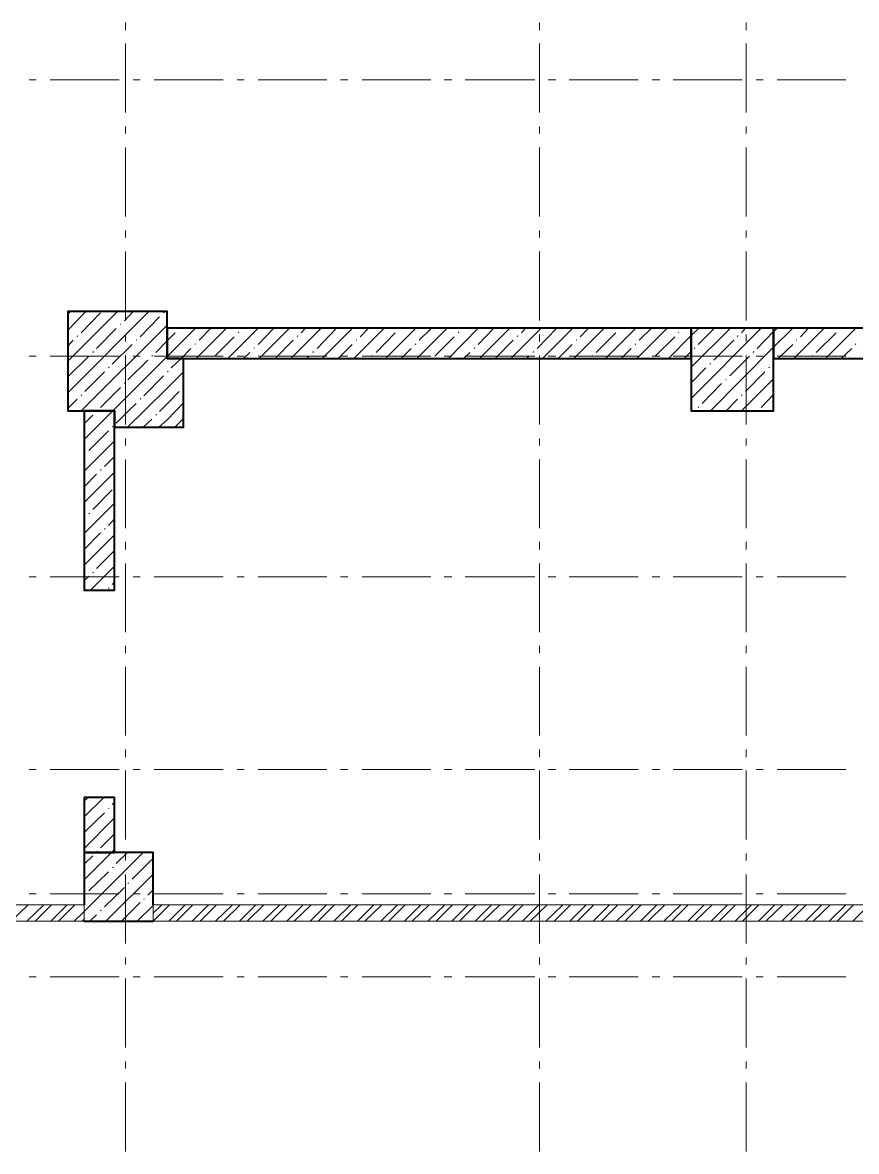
# Model space of a CAD drawing. Header units: millimetres. Extents: x -213547 to 415037, y -3642 to 106956.
# Drawn here: x -193631 to -187580, y 14486 to 22675 of the extents above; entities that cross this region are included whole.
import ezdxf

# ---------------------------------------------------------------- set-up
doc = ezdxf.new("R2010")
doc.units = ezdxf.units.MM

msp = doc.modelspace()

# ---------------------------------------------------------------- linework, layer by layer
at = {"lineweight": 9}
for points in [[(-192883.5, 22620), (-192883.5, 22675.1)], [(-189879.9, 22620), (-189879.9, 22675.1)], [(-188380.3, 22620), (-188380.3, 22675.1)], [(-192883.5, 22022.7), (-192883.5, 22522.6)], [(-189879.9, 22022.7), (-189879.9, 22522.6)], [(-188380.3, 22022.7), (-188380.3, 22522.6)], [(-193582.5, 22259.9), (-193531.7, 22259.9)], [(-193430, 22259.9), (-192930.1, 22259.9)], [(-192828.4, 22259.9), (-192777.6, 22259.9)], [(-192675.9, 22259.9), (-192176, 22259.9)], [(-192074.4, 22259.9), (-192023.5, 22259.9)], [(-191921.9, 22259.9), (-191422, 22259.9)], [(-191324.5, 22259.9), (-191269.5, 22259.9)], [(-191167.8, 22259.9), (-190667.9, 22259.9)], [(-190570.5, 22259.9), (-190515.4, 22259.9)], [(-190418, 22259.9), (-189913.8, 22259.9)], [(-189816.4, 22259.9), (-189761.3, 22259.9)], [(-189663.9, 22259.9), (-189164, 22259.9)], [(-189062.3, 22259.9), (-189007.3, 22259.9)], [(-188909.8, 22259.9), (-188409.9, 22259.9)], [(-188308.3, 22259.9), (-188257.4, 22259.9)], [(-188155.8, 22259.9), (-187655.9, 22259.9)], [(-192883.5, 21870.2), (-192883.5, 21921)], [(-189879.9, 21870.2), (-189879.9, 21921)], [(-188380.3, 21870.2), (-188380.3, 21921)], [(-192883.5, 21268.6), (-192883.5, 21768.5)], [(-189879.9, 21268.6), (-189879.9, 21768.5)], [(-188380.3, 21268.6), (-188380.3, 21768.5)], [(-192883.5, 21116.1), (-192883.5, 21167)], [(-189879.9, 21116.1), (-189879.9, 21167)], [(-188380.3, 21116.1), (-188380.3, 21167)], [(-192883.5, 20514.6), (-192883.5, 21014.5)], [(-189879.9, 20514.6), (-189879.9, 21014.5)], [(-188380.3, 20514.6), (-188380.3, 21014.5)], [(-193302.9, 20442.6), (-193171.6, 20578.1)], [(-193302.9, 20218), (-192942.8, 20578.1)], [(-193302.9, 19989.3), (-192714.1, 20578.1)], [(-193302.9, 20556.9), (-193286, 20578.1)], [(-193205.5, 20425.6), (-193065.7, 20569.6)], [(-192892, 20510.3), (-192828.4, 20578.1)], [(-192608.2, 20569.6), (-192603.9, 20573.9)], [(-193205.5, 19857.9), (-192582.7, 20480.7)], [(-192921.6, 20484.9), (-192917.4, 20489.2)], [(-192777.6, 20396), (-192637.8, 20540)], [(-193235.1, 20396), (-193230.9, 20404.4)], [(-193184.3, 19650.4), (-192976.7, 19857.9), (-192582.7, 20251.9), (-192375.2, 20459.5)], [(-193095.3, 20311.2), (-192951.3, 20455.3)], [(-192883.5, 20362.1), (-192883.5, 20412.9)], [(-192663.2, 20281.6), (-192582.7, 20366.3), (-192523.4, 20425.6)], [(-192493.8, 20455.3), (-192489.5, 20459.5)], [(-192370.9, 20239.2), (-192150.6, 20459.5)], [(-192349.7, 20370.5), (-192265, 20459.5)], [(-192235.4, 20256.2), (-192095.6, 20396)], [(-192142.2, 20239.2), (-191921.9, 20459.5)], [(-192065.9, 20425.6), (-192061.7, 20429.8)], [(-192036.2, 20455.3), (-192036.2, 20459.5)], [(-191921.9, 20340.9), (-191807.5, 20459.5)], [(-191913.4, 20239.2), (-191693.1, 20459.5)], [(-191684.6, 20239.2), (-191464.3, 20459.5)], [(-191638, 20396), (-191633.8, 20404.4)], [(-191608.4, 20425.6), (-191578.7, 20459.5)], [(-191494, 20311.2), (-191354.2, 20455.3)], [(-191455.9, 20239.2), (-191235.6, 20459.5)], [(-191227.1, 20239.2), (-191006.8, 20459.5)], [(-191180.5, 20396), (-191121.2, 20459.5)], [(-191066.1, 20281.6), (-190926.3, 20425.6)], [(-190998.3, 20239.2), (-190778.1, 20459.5)], [(-190896.7, 20455.3), (-190892.4, 20459.5)], [(-190769.6, 20239.2), (-190549.3, 20459.5)], [(-190752.6, 20370.5), (-190663.7, 20459.5)], [(-190638.3, 20256.2), (-190498.5, 20396)], [(-190540.8, 20239.2), (-190324.8, 20459.5)], [(-190468.8, 20425.6), (-190464.6, 20429.8)], [(-190439.1, 20455.3), (-190434.9, 20459.5)], [(-190324.8, 20340.9), (-190210.4, 20459.5)], [(-190316.3, 20239.2), (-190096, 20459.5)], [(-190087.5, 20239.2), (-189867.2, 20459.5)], [(-190040.9, 20396), (-190036.7, 20404.4)], [(-190011.3, 20425.6), (-189981.6, 20459.5)], [(-189896.9, 20311.2), (-189757.1, 20455.3)], [(-189879.9, 20362.1), (-189879.9, 20412.9)], [(-189858.8, 20239.2), (-189638.5, 20459.5)], [(-189630, 20239.2), (-189409.7, 20459.5)], [(-189583.4, 20396), (-189524.1, 20459.5)], [(-189469, 20281.6), (-189325, 20425.6)], [(-189401.2, 20239.2), (-189181, 20459.5)], [(-189299.6, 20455.3), (-189295.3, 20459.5)], [(-189172.5, 20239.2), (-188952.2, 20459.5)], [(-189155.5, 20370.5), (-189066.6, 20459.5)], [(-189041.2, 20256.2), (-188897.1, 20396)], [(-188943.7, 20239.2), (-188778.5, 20404.4), (-188723.4, 20459.5)], [(-188871.7, 20425.6), (-188867.5, 20429.8)], [(-188842, 20455.3), (-188837.8, 20459.5)], [(-188778.5, 20175.7), (-188494.7, 20459.5)], [(-188778.5, 19946.9), (-188270.1, 20459.5)], [(-188727.7, 20340.9), (-188609, 20459.5)], [(-188638.7, 19857.9), (-188181.2, 20319.7), (-188041.4, 20459.5)], [(-188443.8, 20396), (-188439.6, 20404.4)], [(-188414.2, 20425.6), (-188384.5, 20459.5)], [(-188380.3, 20362.1), (-188380.3, 20412.9)], [(-188299.8, 20311.2), (-188181.2, 20434.1), (-188155.8, 20455.3)], [(-188032.9, 20239.2), (-187812.6, 20459.5)], [(-187986.3, 20396), (-187927, 20459.5)], [(-187871.9, 20281.6), (-187727.9, 20425.6)], [(-187804.1, 20239.2), (-187583.9, 20459.5)], [(-187702.5, 20455.3), (-187698.2, 20459.5)], [(-193302.9, 20328.2), (-193264.8, 20370.5)], [(-192981, 20196.8), (-192836.9, 20340.9)], [(-192807.3, 20370.5), (-192803, 20374.8)], [(-192553.1, 20171.4), (-192481.1, 20239.2), (-192409, 20311.2)], [(-192379.4, 20340.9), (-192375.2, 20345.1)], [(-191951.5, 20311.2), (-191947.3, 20315.5)], [(-191799, 20239.2), (-191667.7, 20370.5)], [(-191341.5, 20239.2), (-191239.8, 20340.9)], [(-191210.2, 20370.5), (-191205.9, 20374.8)], [(-190884, 20239.2), (-190811.9, 20311.2)], [(-190782.3, 20340.9), (-190778.1, 20345.1)], [(-190354.4, 20311.2), (-190350.2, 20315.5)], [(-190201.9, 20239.2), (-190070.6, 20370.5)], [(-189744.4, 20239.2), (-189642.7, 20340.9)], [(-189613.1, 20370.5), (-189608.8, 20374.8)], [(-189286.9, 20239.2), (-189214.8, 20311.2)], [(-189185.2, 20340.9), (-189181, 20345.1)], [(-188757.3, 20311.2), (-188753.1, 20315.5)], [(-188613.3, 20226.5), (-188469.2, 20370.5)], [(-188147.3, 20239.2), (-188041.4, 20340.9)], [(-188016, 20370.5), (-188011.7, 20374.8)], [(-187689.8, 20239.2), (-187613.5, 20311.2)], [(-187588.1, 20340.9), (-187583.9, 20345.1)], [(-193582.5, 20256.2), (-193531.7, 20256.2)], [(-193430, 20256.2), (-192930.1, 20256.2)], [(-193294.4, 20112.1), (-193150.4, 20256.2)], [(-193120.8, 20281.6), (-193116.5, 20290)], [(-192883.5, 19760.5), (-192883.5, 20260.4)], [(-192866.6, 20082.5), (-192722.5, 20226.5)], [(-192828.4, 20256.2), (-192777.6, 20256.2)], [(-192692.9, 20256.2), (-192688.6, 20260.4)], [(-192675.9, 20256.2), (-192176, 20256.2)], [(-192074.4, 20256.2), (-192023.5, 20256.2)], [(-192027.8, 20239.2), (-191981.2, 20281.6)], [(-191921.9, 20256.2), (-191422, 20256.2)], [(-191570.3, 20239.2), (-191553.3, 20256.2)], [(-191523.7, 20281.6), (-191519.4, 20290)], [(-191324.5, 20256.2), (-191269.5, 20256.2)], [(-191167.8, 20256.2), (-190667.9, 20256.2)], [(-191095.8, 20256.2), (-191091.5, 20260.4)], [(-190570.5, 20256.2), (-190515.4, 20256.2)], [(-190430.7, 20239.2), (-190384.1, 20281.6)], [(-190418, 20256.2), (-189913.8, 20256.2)], [(-189973.1, 20239.2), (-189956.2, 20256.2)], [(-189926.5, 20281.6), (-189922.3, 20290)], [(-189879.9, 19760.5), (-189879.9, 20260.4)], [(-189816.4, 20256.2), (-189761.3, 20256.2)], [(-189663.9, 20256.2), (-189164, 20256.2)], [(-189498.7, 20256.2), (-189494.4, 20260.4)], [(-189062.3, 20256.2), (-189007.3, 20256.2)], [(-188909.8, 20256.2), (-188409.9, 20256.2)], [(-188829.3, 20239.2), (-188787, 20281.6)], [(-188498.9, 20112.1), (-188354.9, 20256.2)], [(-188380.3, 19760.5), (-188380.3, 20260.4)], [(-188329.4, 20281.6), (-188325.2, 20290)], [(-188308.3, 20256.2), (-188257.4, 20256.2)], [(-188155.8, 20256.2), (-187655.9, 20256.2)], [(-187901.6, 20256.2), (-187897.3, 20260.4)], [(-193006.4, 20171.4), (-193002.1, 20175.7)], [(-192578.5, 20141.8), (-192574.3, 20146)], [(-188778.5, 20061.3), (-188672.6, 20171.4)], [(-188642.9, 20196.8), (-188638.7, 20201.1)], [(-188215.1, 20171.4), (-188210.8, 20175.7)], [(-188185.4, 20196.8), (-188181.2, 20205.3)], [(-193180.1, 19997.7), (-193036, 20141.8)], [(-192870.8, 19739.3), (-192748, 19857.9), (-192582.7, 20023.2), (-192464.1, 20141.8)], [(-192752.2, 19968.1), (-192608.2, 20112.1)], [(-188528.6, 20082.5), (-188524.3, 20086.7)], [(-188414.2, 19857.9), (-188181.2, 20090.9)], [(-188384.5, 19997.7), (-188244.7, 20141.8)], [(-193065.7, 19883.4), (-192921.6, 20027.4)], [(-192892, 20057), (-192887.8, 20061.3)], [(-192637.8, 19853.7), (-192633.6, 19857.9), (-192582.7, 19908.8), (-192493.8, 19997.7)], [(-192464.1, 20027.4), (-192464.1, 20031.6)], [(-188698, 19913), (-188558.2, 20057)], [(-193302.9, 19874.9), (-193235.1, 19942.7)], [(-193205.5, 19968.1), (-193201.2, 19976.6)], [(-192951.3, 19769), (-192862.3, 19857.9), (-192807.3, 19913)], [(-192777.6, 19942.7), (-192773.4, 19946.9)], [(-192642, 19739.3), (-192582.7, 19794.4), (-192464.1, 19917.2)], [(-188524.3, 19857.9), (-188443.8, 19942.7)], [(-188414.2, 19968.1), (-188409.9, 19976.6)], [(-188270.1, 19883.4), (-188181.2, 19976.6)], [(-193184.3, 19764.7), (-193120.8, 19828.3)], [(-193095.3, 19853.7), (-193091.1, 19857.9), (-193086.9, 19862.2)], [(-192663.2, 19828.3), (-192659, 19832.5)], [(-188727.7, 19883.4), (-188723.4, 19887.6)], [(-188299.8, 19857.9), (-188295.6, 19862.2)], [(-188185.4, 19857.9), (-188181.2, 19862.2)], [(-192981, 19743.6), (-192972.5, 19747.8)], [(-192756.4, 19739.3), (-192692.9, 19798.6)], [(-192523.4, 19743.6), (-192464.1, 19802.9)], [(-193150.4, 19569.9), (-193006.4, 19713.9)], [(-192883.5, 19608), (-192883.5, 19658.8)], [(-189879.9, 19608), (-189879.9, 19658.8)], [(-188380.3, 19608), (-188380.3, 19658.8)], [(-193184.3, 19421.6), (-192964, 19641.9)], [(-193180.1, 19540.2), (-193175.8, 19544.5)], [(-193036, 19455.5), (-192964, 19527.5)], [(-192883.5, 19006.4), (-192883.5, 19506.3)], [(-189879.9, 19006.4), (-189879.9, 19506.3)], [(-188380.3, 19006.4), (-188380.3, 19506.3)], [(-193184.3, 19192.8), (-192964, 19413.1)], [(-193065.7, 19425.8), (-193061.4, 19434.3)], [(-193184.3, 19307.2), (-193095.3, 19400.4)], [(-193120.8, 19142), (-192981, 19286)], [(-193184.3, 18968.3), (-192964, 19188.6)], [(-193184.3, 19082.7), (-193180.1, 19086.9)], [(-193150.4, 19112.3), (-193146.2, 19116.6)], [(-193036, 18998), (-193031.8, 19006.4)], [(-193006.4, 19027.6), (-192964, 19074.2)], [(-193184.3, 18853.9), (-193065.7, 18972.5)], [(-193184.3, 18739.5), (-192964, 18959.8)], [(-193095.3, 18714.1), (-192964, 18845.5)], [(-192883.5, 18853.9), (-192883.5, 18909)], [(-189879.9, 18853.9), (-189879.9, 18909)], [(-188380.3, 18853.9), (-188380.3, 18909)], [(-193137.7, 18557.4), (-192964, 18731.1)], [(-193120.8, 18684.5), (-193116.5, 18688.7)], [(-192883.5, 18252.4), (-192883.5, 18752.3)], [(-189879.9, 18252.4), (-189879.9, 18752.3)], [(-188380.3, 18252.4), (-188380.3, 18752.3)], [(-193582.5, 18654.8), (-193531.7, 18654.8)], [(-193430, 18654.8), (-192930.1, 18654.8)], [(-193184.3, 18625.2), (-193150.4, 18659.1)], [(-192981, 18599.7), (-192964, 18616.7)], [(-192828.4, 18654.8), (-192777.6, 18654.8)], [(-192675.9, 18654.8), (-192176, 18654.8)], [(-192074.4, 18654.8), (-192023.5, 18654.8)], [(-191921.9, 18654.8), (-191422, 18654.8)], [(-191324.5, 18654.8), (-191269.5, 18654.8)], [(-191167.8, 18654.8), (-190667.9, 18654.8)], [(-190570.5, 18654.8), (-190515.4, 18654.8)], [(-190418, 18654.8), (-189913.8, 18654.8)], [(-189816.4, 18654.8), (-189761.3, 18654.8)], [(-189663.9, 18654.8), (-189164, 18654.8)], [(-189062.3, 18654.8), (-189007.3, 18654.8)], [(-188909.8, 18654.8), (-188409.9, 18654.8)], [(-188308.3, 18654.8), (-188257.4, 18654.8)], [(-188155.8, 18654.8), (-187655.9, 18654.8)], [(-193006.4, 18570.1), (-193002.1, 18574.3)], [(-192883.5, 18099.9), (-192883.5, 18154.9)], [(-189879.9, 18099.9), (-189879.9, 18154.9)], [(-188380.3, 18099.9), (-188380.3, 18154.9)], [(-192883.5, 17502.5), (-192883.5, 18002.4)], [(-189879.9, 17502.5), (-189879.9, 18002.4)], [(-188380.3, 17502.5), (-188380.3, 18002.4)], [(-192883.5, 17345.8), (-192883.5, 17400.9)], [(-189879.9, 17345.8), (-189879.9, 17400.9)], [(-188380.3, 17345.8), (-188380.3, 17400.9)], [(-193582.5, 17256.8), (-193531.7, 17256.8)], [(-193430, 17256.8), (-192930.1, 17256.8)], [(-192883.5, 16748.5), (-192883.5, 17248.4)], [(-192828.4, 17256.8), (-192777.6, 17256.8)], [(-192675.9, 17256.8), (-192176, 17256.8)], [(-192074.4, 17256.8), (-192023.5, 17256.8)], [(-191921.9, 17256.8), (-191422, 17256.8)], [(-191324.5, 17256.8), (-191269.5, 17256.8)], [(-191167.8, 17256.8), (-190667.9, 17256.8)], [(-190570.5, 17256.8), (-190515.4, 17256.8)], [(-190418, 17256.8), (-189913.8, 17256.8)], [(-189879.9, 16748.5), (-189879.9, 17248.4)], [(-189816.4, 17256.8), (-189761.3, 17256.8)], [(-189663.9, 17256.8), (-189164, 17256.8)], [(-189062.3, 17256.8), (-189007.3, 17256.8)], [(-188909.8, 17256.8), (-188409.9, 17256.8)], [(-188380.3, 16748.5), (-188380.3, 17248.4)], [(-188308.3, 17256.8), (-188257.4, 17256.8)], [(-188155.8, 17256.8), (-187655.9, 17256.8)], [(-193184.3, 16913.7), (-193040.3, 17053.5)], [(-193184.3, 17028.1), (-193154.6, 17053.5)], [(-193006.4, 16973), (-193002.1, 16977.2)], [(-192981, 17002.6), (-192964, 17019.6)], [(-193184.3, 16684.9), (-192964, 16905.2)], [(-193180.1, 16803.5), (-193036, 16943.3)], [(-193065.7, 16689.2), (-192964, 16790.8)], [(-193184.3, 16456.2), (-192985.2, 16655.3), (-192964, 16676.4)], [(-193184.3, 16227.4), (-192756.4, 16655.3)], [(-193184.3, 16570.5), (-193120.8, 16629.8)], [(-193095.3, 16659.5), (-193086.9, 16663.7)], [(-192951.3, 16574.8), (-192870.8, 16655.3)], [(-192883.5, 16596), (-192883.5, 16646.8)], [(-189879.9, 16596), (-189879.9, 16646.8)], [(-188380.3, 16596), (-188380.3, 16646.8)], [(-192981, 16545.1), (-192972.5, 16549.4)], [(-192836.9, 16460.4), (-192692.9, 16604.4)], [(-193150.4, 16375.7), (-193006.4, 16515.5)], [(-193027.6, 16155.4), (-192684.4, 16498.5)], [(-192883.5, 15994.4), (-192883.5, 16494.3)], [(-189879.9, 15994.4), (-189879.9, 16494.3)], [(-188380.3, 15994.4), (-188380.3, 16494.3)], [(-193036, 16261.3), (-192892, 16401.1)], [(-192866.6, 16430.7), (-192862.3, 16435)], [(-192722.5, 16346), (-192684.4, 16384.1)], [(-193582.5, 16354.5), (-193531.7, 16354.5)], [(-193430, 16354.5), (-192930.1, 16354.5)], [(-193180.1, 16346), (-193175.8, 16350.2)], [(-192828.4, 16354.5), (-192777.6, 16354.5)], [(-192752.2, 16316.4), (-192748, 16320.6)], [(-192675.9, 16354.5), (-192176, 16354.5)], [(-192074.4, 16354.5), (-192023.5, 16354.5)], [(-191921.9, 16354.5), (-191422, 16354.5)], [(-191324.5, 16354.5), (-191269.5, 16354.5)], [(-191167.8, 16354.5), (-190667.9, 16354.5)], [(-190570.5, 16354.5), (-190515.4, 16354.5)], [(-190418, 16354.5), (-189913.8, 16354.5)], [(-189816.4, 16354.5), (-189761.3, 16354.5)], [(-189663.9, 16354.5), (-189164, 16354.5)], [(-189062.3, 16354.5), (-189007.3, 16354.5)], [(-188909.8, 16354.5), (-188409.9, 16354.5)], [(-188308.3, 16354.5), (-188257.4, 16354.5)], [(-188155.8, 16354.5), (-187655.9, 16354.5)], [(-193713.8, 16155.4), (-193591, 16274)], [(-193599.5, 16155.4), (-193476.6, 16274)], [(-193540.2, 16155.4), (-193421.5, 16274)], [(-193425.8, 16155.4), (-193307.2, 16274)], [(-193370.7, 16155.4), (-193252.1, 16274)], [(-193256.3, 16155.4), (-193184.3, 16227.4)], [(-193184.3, 16274), (-193184.3, 16155.4)], [(-193065.7, 16231.6), (-193061.4, 16235.9)], [(-192913.2, 16155.4), (-192777.6, 16290.9)], [(-192798.8, 16155.4), (-192684.4, 16269.8)], [(-192684.4, 16214.7), (-192620.9, 16274)], [(-192684.4, 16155.4), (-192565.8, 16274)], [(-192684.4, 16155.4), (-192684.4, 16274)], [(-192570, 16155.4), (-192451.4, 16274)], [(-192515, 16155.4), (-192396.3, 16274)], [(-192400.6, 16155.4), (-192282, 16274)], [(-192341.3, 16155.4), (-192222.6, 16274)], [(-192231.1, 16155.4), (-192108.3, 16274)], [(-192171.8, 16155.4), (-192053.2, 16274)], [(-192057.4, 16155.4), (-191938.8, 16274)], [(-192002.4, 16155.4), (-191879.5, 16274)], [(-191888, 16155.4), (-191765.1, 16274)], [(-191828.7, 16155.4), (-191710, 16274)], [(-191714.3, 16155.4), (-191595.7, 16274)], [(-191659.2, 16155.4), (-191536.4, 16274)], [(-191544.8, 16155.4), (-191426.2, 16274)], [(-191485.5, 16155.4), (-191366.9, 16274)], [(-191371.1, 16155.4), (-191252.5, 16274)], [(-191316.1, 16155.4), (-191197.5, 16274)], [(-191201.7, 16155.4), (-191083.1, 16274)], [(-191146.6, 16155.4), (-191023.8, 16274)], [(-191032.2, 16155.4), (-190909.4, 16274)], [(-190972.9, 16155.4), (-190854.3, 16274)], [(-190858.5, 16155.4), (-190739.9, 16274)], [(-190803.5, 16155.4), (-190680.6, 16274)], [(-190689.1, 16155.4), (-190566.2, 16274)], [(-190629.8, 16155.4), (-190511.2, 16274)], [(-190515.4, 16155.4), (-190396.8, 16274)], [(-190460.3, 16155.4), (-190341.7, 16274)], [(-190345.9, 16155.4), (-190227.3, 16274)], [(-190290.9, 16155.4), (-190168, 16274)], [(-190176.5, 16155.4), (-190053.6, 16274)], [(-190117.2, 16155.4), (-189998.6, 16274)], [(-190002.8, 16155.4), (-189884.2, 16274)], [(-189947.7, 16155.4), (-189824.9, 16274)], [(-189833.3, 16155.4), (-189710.5, 16274)], [(-189774, 16155.4), (-189655.4, 16274)], [(-189659.7, 16155.4), (-189541, 16274)], [(-189604.6, 16155.4), (-189486, 16274)], [(-189490.2, 16155.4), (-189371.6, 16274)], [(-189430.9, 16155.4), (-189312.3, 16274)], [(-189320.8, 16155.4), (-189197.9, 16274)], [(-189261.4, 16155.4), (-189142.8, 16274)], [(-189147.1, 16155.4), (-189028.4, 16274)], [(-189092, 16155.4), (-188969.1, 16274)], [(-188977.6, 16155.4), (-188854.8, 16274)], [(-188918.3, 16155.4), (-188799.7, 16274)], [(-188803.9, 16155.4), (-188685.3, 16274)], [(-188748.8, 16155.4), (-188626, 16274)], [(-188634.5, 16155.4), (-188515.8, 16274)], [(-188575.2, 16155.4), (-188456.5, 16274)], [(-188460.8, 16155.4), (-188342.2, 16274)], [(-188405.7, 16155.4), (-188287.1, 16274)], [(-188291.3, 16155.4), (-188172.7, 16274)], [(-188236.2, 16155.4), (-188113.4, 16274)], [(-188121.9, 16155.4), (-187999, 16274)], [(-188062.6, 16155.4), (-187943.9, 16274)], [(-187948.2, 16155.4), (-187829.6, 16274)], [(-187893.1, 16155.4), (-187770.3, 16274)], [(-187778.7, 16155.4), (-187655.9, 16274)], [(-187719.4, 16155.4), (-187600.8, 16274)], [(-187605, 16155.4), (-187486.4, 16274)], [(-193197, 16155.4), (-193184.3, 16172.3)], [(-193141.9, 16155.4), (-193095.3, 16202)], [(-192684.4, 16155.4), (-192684.4, 16155.4)], [(-192883.5, 15841.9), (-192883.5, 15892.7)], [(-189879.9, 15841.9), (-189879.9, 15892.7)], [(-188380.3, 15841.9), (-188380.3, 15892.7)], [(-193582.5, 15752.9), (-193531.7, 15752.9)], [(-193430, 15752.9), (-192930.1, 15752.9)], [(-192883.5, 15240.3), (-192883.5, 15740.2)], [(-192828.4, 15752.9), (-192777.6, 15752.9)], [(-192675.9, 15752.9), (-192176, 15752.9)], [(-192074.4, 15752.9), (-192023.5, 15752.9)], [(-191921.9, 15752.9), (-191422, 15752.9)], [(-191324.5, 15752.9), (-191269.5, 15752.9)], [(-191167.8, 15752.9), (-190667.9, 15752.9)], [(-190570.5, 15752.9), (-190515.4, 15752.9)], [(-190418, 15752.9), (-189913.8, 15752.9)], [(-189879.9, 15240.3), (-189879.9, 15740.2)], [(-189816.4, 15752.9), (-189761.3, 15752.9)], [(-189663.9, 15752.9), (-189164, 15752.9)], [(-189062.3, 15752.9), (-189007.3, 15752.9)], [(-188909.8, 15752.9), (-188409.9, 15752.9)], [(-188380.3, 15240.3), (-188380.3, 15740.2)], [(-188308.3, 15752.9), (-188257.4, 15752.9)], [(-188155.8, 15752.9), (-187655.9, 15752.9)], [(-192883.5, 15087.8), (-192883.5, 15138.7)], [(-189879.9, 15087.8), (-189879.9, 15138.7)], [(-188380.3, 15087.8), (-188380.3, 15138.7)], [(-192883.5, 14486.3), (-192883.5, 14986.1)], [(-189879.9, 14486.3), (-189879.9, 14986.1)], [(-188380.3, 14486.3), (-188380.3, 14986.1)]]:
    msp.add_lwpolyline(points, dxfattribs=at)
at = {"lineweight": 40}
for points in [[(-192964, 19739.3), (-192582.7, 19739.3), (-192464.1, 19739.3), (-192464.1, 20239.2), (-192582.7, 20239.2), (-192582.7, 20578.1), (-193302.9, 20578.1), (-193302.9, 19857.9), (-192964, 19857.9)], [(-188778.5, 20459.5), (-192582.7, 20459.5), (-192582.7, 20239.2), (-188778.5, 20239.2)], [(-188181.2, 20459.5), (-188778.5, 20459.5), (-188778.5, 19857.9), (-188181.2, 19857.9)], [(-193184.3, 19857.9), (-193184.3, 18557.4), (-192964, 18557.4), (-192964, 19857.9)], [(-193184.3, 17053.5), (-193184.3, 16655.3), (-192964, 16655.3), (-192964, 17053.5)]]:
    msp.add_lwpolyline(points, close=True, dxfattribs=at)
for points in [[(-180242.3, 19256.4), (-186677.3, 19256.4), (-186677.3, 20239.2), (-184978.5, 20239.2), (-184978.5, 20459.5), (-188181.2, 20459.5), (-188181.2, 20239.2), (-186897.6, 20239.2), (-186897.6, 18557.4), (-186677.3, 18557.4), (-186677.3, 19036.1), (-180123.7, 19036.1), (-180123.7, 19256.4)], [(-192684.4, 16274), (-192684.4, 16655.3), (-193184.3, 16655.3), (-193184.3, 16274)], [(-193184.3, 16155.4), (-192684.4, 16155.4)]]:
    msp.add_lwpolyline(points, dxfattribs=at)
at = {"lineweight": 9}
for points in [[(-193184.3, 16274), (-195793.9, 16274), (-195793.9, 16155.4), (-193184.3, 16155.4)], [(-192684.4, 16155.4), (-187177.2, 16155.4), (-187177.2, 16274), (-192684.4, 16274)]]:
    msp.add_lwpolyline(points, close=True, dxfattribs=at)

doc.saveas('drawing.dxf')
